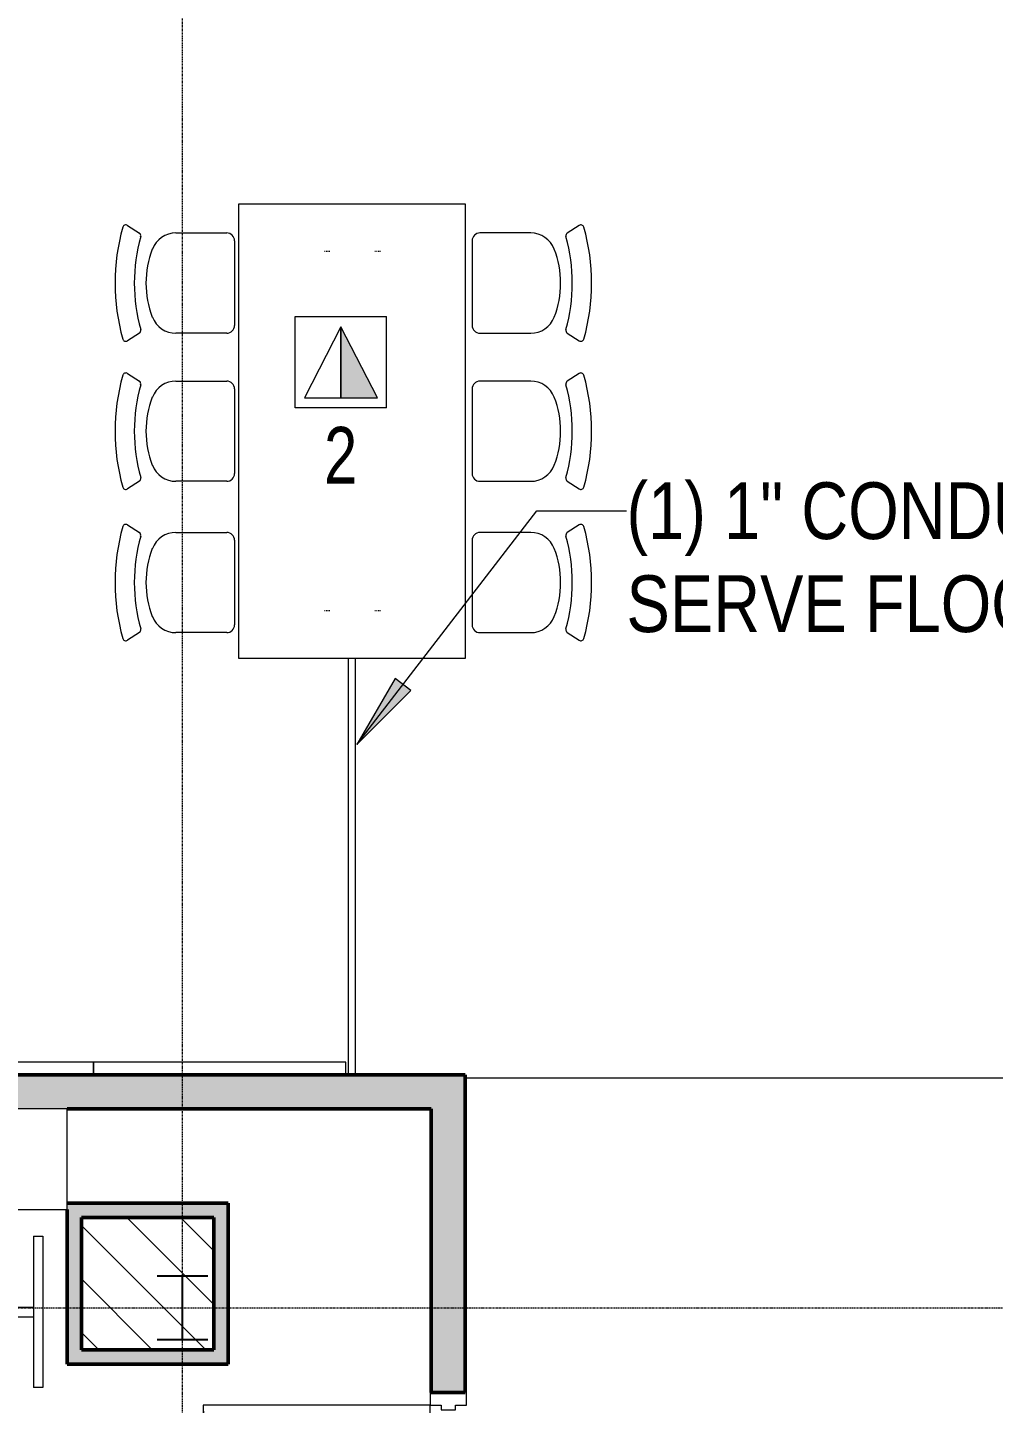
# Model space of a CAD drawing. Header units: inches. Extents: x -1106 to 1409, y -1111 to 918.
# Drawn here: x -369.4 to -216.2, y -244.4 to -26.2 of the extents above; entities that cross this region are included whole.
import ezdxf

# ---------------------------------------------------------------- set-up
doc = ezdxf.new("R2010")
doc.units = ezdxf.units.IN
doc.header["$MEASUREMENT"] = 0
for name, pattern in [('Dash', [0.25, 0.125, -0.125]), ('Dash_2_', [0.25, 0.125, -0.125]), ('Grid Line 1_4_', [0.4375, 0.25, -0.0625, 0.0625, -0.0625])]:
    doc.linetypes.add(name, pattern=pattern)
for name, color, linetype, lineweight in [('A-ANNO-NOTE', 131, 'Continuous', 9), ('A-AREA', 32, 'Continuous', 9), ('A-DOOR', 31, 'Continuous', 13), ('A-DOOR-FRAM', 31, 'Continuous', 20), ('A-GENM', 13, 'Continuous', 9), ('A-WALL-PATT', 111, 'Continuous', 13), ('E-POWR-CNDT', 130, 'Continuous', 9), ('G-ANNO-TEXT', 231, 'Continuous', 9), ('I-FURN', 30, 'Continuous', 9), ('I-FURN-HDLN', 30, 'Dash_2_', 9), ('I-WALL', 2, 'Continuous', 13), ('S-COLS', 52, 'Continuous', 13), ('S-COLS-SYMB', 171, 'Continuous', 20), ('S-GRID', 1, 'Continuous', 9)]:
    doc.layers.add(name, color=color, linetype=linetype, lineweight=lineweight)
doc.styles.add('Arial Narrow', font='ARIALN.TTF', dxfattribs={"height": 9})
doc.styles.add('Arial_1', font='arial.ttf', dxfattribs={"width": 0.75, "height": 9})

# ---------------------------------------------------------------- blocks, each defined once
blk = doc.blocks.new('Single-HM Frame - Storage 36_ - 8_ H wd-4685422-7TH FLOOR TELECOM UNDERFLOOR ROUTING PLAN')
at = {"layer": 'A-DOOR', "color": 253}
for p, q in [((-16.25, -2.87), (-18, -2.88)), ((-18, -2.88), (-17.99, -38.87)), ((-16.24, -38.87), (-16.25, -2.87)), ((-17.99, -38.87), (-16.24, -38.87))]:
    blk.add_line(p, q, dxfattribs=at)
blk.add_arc((-18, -2.88), 36, 270.01, 0, dxfattribs=at)
at = {"layer": 'A-DOOR-FRAM', "color": 133}
for p, q in [((-18, 2.87), (-20, 2.87)), ((-18, 1.12), (-18, 2.87)), ((18, 2.87), (20, 2.87)), ((18, 1.12), (18, 2.87)), ((-17.25, 1.12), (-18, 1.12)), ((-17.25, -1.12), (-17.25, 1.12)), ((17.25, 1.12), (18, 1.12)), ((17.25, -1.12), (17.25, 1.12)), ((-18, -1.12), (-17.25, -1.12)), ((-18, -2.88), (-18, -1.12)), ((18, -1.12), (17.25, -1.12)), ((18, -2.88), (18, -1.12)), ((-20, -2.88), (-18, -2.88)), ((20, -2.88), (18, -2.88))]:
    blk.add_line(p, q, dxfattribs=at)
blk = doc.blocks.new('Clothing Rack15 - Clothing Rack-3257902-7TH FLOOR TELECOM UNDERFLOOR ROUTING PLAN')
at = {"layer": 'I-FURN', "color": 53}
for p, q in [((-493.16, -213.26), (-493.16, -211.76)), ((-493.16, -211.76), (-469.16, -211.76)), ((-493.16, -213.26), (-469.16, -213.26)), ((-481.91, -213.26), (-481.91, -258.26)), ((-480.41, -213.26), (-480.41, -258.26)), ((-469.16, -211.76), (-469.16, -213.26)), ((-493.16, -216.26), (-469.16, -216.26)), ((-493.16, -219.26), (-469.16, -219.26)), ((-493.16, -222.26), (-469.16, -222.26)), ((-493.16, -225.26), (-469.16, -225.26)), ((-493.16, -228.26), (-469.16, -228.26)), ((-493.16, -231.26), (-469.16, -231.26)), ((-493.16, -234.26), (-469.16, -234.26)), ((-493.16, -237.26), (-469.16, -237.26)), ((-493.16, -240.26), (-469.16, -240.26)), ((-493.16, -243.26), (-469.16, -243.26)), ((-493.16, -246.26), (-469.16, -246.26)), ((-493.16, -249.26), (-469.16, -249.26)), ((-493.16, -252.26), (-469.16, -252.26)), ((-493.16, -255.26), (-469.16, -255.26)), ((-469.16, -258.26), (-493.16, -258.26)), ((-493.16, -259.76), (-493.16, -258.26)), ((-469.16, -258.26), (-469.16, -259.76)), ((-469.16, -259.76), (-493.16, -259.76))]:
    blk.add_line(p, q, dxfattribs=at)
blk = doc.blocks.new('Shelving - 48_ x 16_ x 96_-3257954-7TH FLOOR TELECOM UNDERFLOOR ROUTING PLAN')
at = {"layer": 'I-FURN', "color": 53}
for p, q in [((24.5, -4), (-24.5, -4)), ((-24.5, -4), (-24.5, -20)), ((24.5, -20), (24.5, -4)), ((-24.5, -20), (24.5, -20))]:
    blk.add_line(p, q, dxfattribs=at)
blk = doc.blocks.new('Acoustic Panel - Wall Mtd - 3_-4_ wide 2_ thick-4743480-7TH FLOOR TELECOM UNDERFLOOR ROUTING PLAN')
at = {"layer": 'A-GENM', "color": 133, "lineweight": 20}
for p, q in [((-718.91, -190.24), (-758.91, -190.24)), ((-758.91, -190.24), (-758.91, -192.24)), ((-718.91, -192.24), (-718.91, -190.24)), ((-758.91, -192.24), (-718.91, -192.24))]:
    blk.add_line(p, q, dxfattribs=at)
blk = doc.blocks.new('Chair - Stool - Chair - Stool-1665594-7TH FLOOR TELECOM UNDERFLOOR ROUTING PLAN')
at = {"layer": 'I-FURN', "color": 53}
for p, q in [((-9.15, 8.53), (-7.93, 6.64)), ((7.92, 6.64), (9.15, 8.53)), ((-7.95, 0.85), (-7.95, -7.21)), ((7.95, -7.21), (7.95, 0.85)), ((-6.7, -8.46), (0, -8.46)), ((0, -8.46), (6.7, -8.46))]:
    blk.add_line(p, q, dxfattribs=at)
for centre, radius, start, end in [((-8.73, 8.8), 0.5, 105.5934, 213), ((0, -22.49), 32.99, 74.4066, 105.5934), ((8.73, 8.8), 0.5, 327, 74.4066), ((-7.51, 6.92), 0.5, 213, 285.5792), ((-0.01, -19.98), 27.42, 74.3856, 105.5792), ((7.51, 6.91), 0.5, 254.3856, 327), ((-3.95, 0.85), 4, 111.1703, 180), ((-0.01, -9.31), 14.9, 89.9455, 111.1703), ((0.01, -9.31), 14.9, 68.8297, 90.0545), ((3.95, 0.85), 4, 360, 68.8297), ((-6.7, -7.21), 1.25, 180, 270), ((6.7, -7.21), 1.25, 270, 360)]:
    blk.add_arc(centre, radius, start, end, dxfattribs=at)
blk = doc.blocks.new('Chair - Stool - Chair - Stool-1980147-7TH FLOOR TELECOM UNDERFLOOR ROUTING PLAN')
at = {"layer": 'I-FURN', "color": 53}
for p, q in [((-7.95, -0.85), (-7.95, 7.21)), ((-6.7, 8.46), (0, 8.46)), ((0, 8.46), (6.7, 8.46)), ((7.95, 7.21), (7.95, -0.85)), ((-9.15, -8.53), (-7.93, -6.64)), ((7.92, -6.64), (9.15, -8.53))]:
    blk.add_line(p, q, dxfattribs=at)
for centre, radius, start, end in [((-6.7, 7.21), 1.25, 90, 180), ((6.7, 7.21), 1.25, 0, 90), ((-3.95, -0.85), 4, 180, 248.8297), ((3.95, -0.85), 4, 291.1703, 0), ((-7.51, -6.92), 0.5, 74.4208, 147), ((-0.01, 19.98), 27.42, 254.4208, 285.6144), ((-0.01, 9.31), 14.9, 248.8297, 270.0545), ((0.01, 9.31), 14.9, 269.9455, 291.1703), ((7.51, -6.91), 0.5, 33, 105.6144), ((-8.73, -8.8), 0.5, 147, 254.4066), ((8.73, -8.8), 0.5, 285.5934, 33), ((0, 22.49), 32.99, 254.4066, 285.5934)]:
    blk.add_arc(centre, radius, start, end, dxfattribs=at)
blk = doc.blocks.new('Table-Rectangular - 72_ x 36_-4808112-7TH FLOOR TELECOM UNDERFLOOR ROUTING PLAN')
at = {"layer": 'I-FURN', "color": 53}
for p, q in [((36, 18), (-36, 18)), ((-36, 18), (-36, -18)), ((36, -18), (36, 18)), ((-36, -18), (36, -18))]:
    blk.add_line(p, q, dxfattribs=at)
at = {"layer": 'I-FURN-HDLN', "color": 53, "linetype": 'Dash'}
for p, q in [((-28.5, 3.5), (-28.5, 4.5)), ((28.5, 3.5), (28.5, 4.5)), ((-28.5, -4.5), (-28.5, -3.5)), ((28.5, -4.5), (28.5, -3.5))]:
    blk.add_line(p, q, dxfattribs=at)
blk = doc.blocks.new('18433_1 - AEO NY - CENTRAL_rvt-1-7TH FLOOR TELECOM UNDERFLOOR ROUTING PLAN')
at = {"layer": 'A-WALL-PATT'}
h = blk.add_hatch(color=253, dxfattribs=at)
h.paths.add_polyline_path([(-826.35, -197.62), (-638.91, -197.62), (-638.91, -192.24), (-867.1, -192.24), (-867.1, -197.62), (-842.35, -197.62)], flags=0)
h.paths.add_polyline_path([(-598.91, -197.62), (-305.35, -197.62), (-305.35, -192.24), (-598.91, -192.24)], flags=0)
h = blk.add_hatch(color=253, dxfattribs=at)
h.paths.add_polyline_path([(-305.35, -537.62), (-299.98, -537.62), (-299.98, -282.62), (-305.35, -282.62), (-305.35, -525.37)], flags=0)
h.paths.add_polyline_path([(-299.98, -242.62), (-299.98, -192.24), (-305.35, -192.24), (-305.35, -242.62)], flags=0)
for points in [[(-363.1, -235.87), (-360.85, -235.87), (-360.85, -212.62), (-363.1, -212.62), (-363.1, -213.62)], [(-339.85, -214.87), (-339.85, -212.62), (-360.85, -212.62), (-360.85, -214.87), (-354.09, -214.87)], [(-339.85, -238.12), (-337.6, -238.12), (-337.6, -212.62), (-339.85, -212.62), (-339.85, -235.87)], [(-339.85, -238.12), (-339.85, -235.87), (-363.1, -235.87), (-363.1, -238.12), (-354.09, -238.12)]]:
    blk.add_hatch(color=253, dxfattribs=at).paths.add_polyline_path(points, flags=0)
at = {"layer": 'S-COLS', "lineweight": 9}
h = blk.add_hatch(dxfattribs=at)
h.set_pattern_fill('FP_1', color=53, style=0, pattern_type=2)
h.set_pattern_definition([(135, (0, 0), (-4.24264, -4.24264), [])])
h.paths.add_polyline_path([(-360.85, -235.87), (-339.85, -235.87), (-339.85, -214.87), (-360.85, -214.87)], flags=0)
at = {"layer": 'A-AREA', "color": 53}
blk.add_line((-299.98, -192.74), (-210.98, -192.74), dxfattribs=at)
at = {"layer": 'I-WALL', "color": 213, "lineweight": 50}
for p, q in [((-305.35, -192.24), (-598.91, -192.24)), ((-299.98, -192.24), (-305.35, -192.24)), ((-299.98, -242.62), (-299.98, -192.24)), ((-363.1, -197.62), (-305.35, -197.62)), ((-305.35, -197.62), (-305.35, -242.62)), ((-360.85, -212.62), (-363.1, -212.62)), ((-363.1, -213.62), (-363.1, -235.87)), ((-339.85, -212.62), (-360.85, -212.62)), ((-337.6, -212.62), (-339.85, -212.62)), ((-337.6, -238.12), (-337.6, -212.62)), ((-360.85, -235.87), (-360.85, -214.87)), ((-360.85, -214.87), (-339.85, -214.87)), ((-339.85, -214.87), (-339.85, -235.87)), ((-363.1, -235.87), (-363.1, -238.12)), ((-339.85, -235.87), (-360.85, -235.87)), ((-363.1, -238.12), (-339.85, -238.12)), ((-339.85, -238.12), (-337.6, -238.12)), ((-305.35, -242.62), (-299.98, -242.62))]:
    blk.add_line(p, q, dxfattribs=at)
at = {"layer": 'S-COLS', "color": 133, "lineweight": 20}
for p, q in [((-339.85, -214.87), (-360.85, -214.87)), ((-360.85, -214.87), (-360.85, -235.87)), ((-339.85, -235.87), (-339.85, -214.87)), ((-360.85, -235.87), (-339.85, -235.87))]:
    blk.add_line(p, q, dxfattribs=at)
at = {"layer": 'S-GRID', "linetype": 'Grid Line 1_4_'}
for p, q in [((-344.82, -529.37), (-344.82, 870.85)), ((965.79, -229.24), (-931.82, -229.24))]:
    blk.add_line(p, q, dxfattribs=at)
at = {"color": 53, "lineweight": 9}
for name, p, rotation in [('Table-Rectangular - 72_ x 36_-4808112-7TH FLOOR TELECOM UNDERFLOOR ROUTING PLAN', (-317.93, -90.18), 89.9999999999999), ('Chair - Stool - Chair - Stool-1980147-7TH FLOOR TELECOM UNDERFLOOR ROUTING PLAN', (-345.02, -66.7), 269.9999999999997), ('Chair - Stool - Chair - Stool-1665594-7TH FLOOR TELECOM UNDERFLOOR ROUTING PLAN', (-290.43, -66.7), 270.0000000000001), ('Chair - Stool - Chair - Stool-1980147-7TH FLOOR TELECOM UNDERFLOOR ROUTING PLAN', (-345.02, -90.18), 269.9999999999997), ('Chair - Stool - Chair - Stool-1665594-7TH FLOOR TELECOM UNDERFLOOR ROUTING PLAN', (-290.43, -90.18), 270.0000000000001), ('Chair - Stool - Chair - Stool-1980147-7TH FLOOR TELECOM UNDERFLOOR ROUTING PLAN', (-345.02, -114.18), 269.9999999999997), ('Chair - Stool - Chair - Stool-1665594-7TH FLOOR TELECOM UNDERFLOOR ROUTING PLAN', (-290.43, -114.18), 270.0000000000001), ('Clothing Rack15 - Clothing Rack-3257902-7TH FLOOR TELECOM UNDERFLOOR ROUTING PLAN', (-626.73, 251.3), 89.99999999999997), ('Single-HM Frame - Storage 36_ - 8_ H wd-4685422-7TH FLOOR TELECOM UNDERFLOOR ROUTING PLAN', (-302.66, -262.62), 270.0000000000001)]:
    blk.add_blockref(name, p, dxfattribs=dict(at, rotation=rotation))
for name, p in [('Acoustic Panel - Wall Mtd - 3_-4_ wide 2_ thick-4743480-7TH FLOOR TELECOM UNDERFLOOR ROUTING PLAN', (360, 0)), ('Acoustic Panel - Wall Mtd - 3_-4_ wide 2_ thick-4743480-7TH FLOOR TELECOM UNDERFLOOR ROUTING PLAN', (400, 0)), ('Shelving - 48_ x 16_ x 96_-3257954-7TH FLOOR TELECOM UNDERFLOOR ROUTING PLAN', (-387.6, -193.62))]:
    blk.add_blockref(name, p, dxfattribs=at)
blk = doc.blocks.new('W-Wide Flange-Column - W10X49-819827-7TH FLOOR TELECOM UNDERFLOOR ROUTING PLAN')
at = {"layer": 'S-COLS-SYMB', "color": 63, "lineweight": 25}
for p, q in [((-4.01, 5.05), (4.01, 5.05)), ((0, 5.05), (0, -5.05)), ((-4.01, -5.05), (4.01, -5.05))]:
    blk.add_line(p, q, dxfattribs=at)
blk = doc.blocks.new('5649_structural model_2019_rvt-1-7TH FLOOR TELECOM UNDERFLOOR ROUTING PLAN')
at = {"color": 123, "lineweight": 13, "rotation": 180}
blk.add_blockref('W-Wide Flange-Column - W10X49-819827-7TH FLOOR TELECOM UNDERFLOOR ROUTING PLAN', (-344.82, -229.24), dxfattribs=at)

msp = doc.modelspace()

# ---------------------------------------------------------------- block references
at = {"lineweight": 5}
msp.add_blockref('18433_1 - AEO NY - CENTRAL_rvt-1-7TH FLOOR TELECOM UNDERFLOOR ROUTING PLAN', (0, 0), dxfattribs=at)

# ---------------------------------------------------------------- next in the draw order: hatches: boundary and pattern name
at = {"layer": 'A-ANNO-NOTE'}
msp.add_hatch(color=256, dxfattribs=at).paths.add_polyline_path([(-313.88, -84.87), (-319.68, -73.62), (-319.68, -84.87)], flags=0)
at = {"layer": 'G-ANNO-TEXT'}
msp.add_hatch(color=7, dxfattribs=at).paths.add_polyline_path([(-317.17, -139.85), (-308.59, -131.32), (-311.09, -129.39)], flags=0)

# ---------------------------------------------------------------- next in the draw order: linework, layer by layer
at = {"layer": 'A-ANNO-NOTE'}
for p, q in [((-326.93, -86.5), (-326.93, -72.01)), ((-326.93, -72.01), (-312.44, -72.01)), ((-319.68, -73.62), (-319.68, -84.87)), ((-313.88, -84.87), (-319.68, -73.62)), ((-319.68, -84.87), (-319.68, -73.62)), ((-312.44, -86.5), (-312.44, -72.01)), ((-319.68, -84.87), (-313.88, -84.87)), ((-312.44, -86.5), (-326.93, -86.5))]:
    msp.add_line(p, q, dxfattribs=at)
at = {"layer": 'A-ANNO-NOTE', "lineweight": 20}
for p, q in [((-319.68, -73.62), (-325.49, -84.87)), ((-313.88, -84.87), (-319.68, -73.62)), ((-325.49, -84.87), (-313.88, -84.87))]:
    msp.add_line(p, q, dxfattribs=at)
at = {"layer": 'E-POWR-CNDT'}
for p, q in [((-318.55, -126.18), (-318.55, -192.24)), ((-317.39, -192.24), (-317.39, -126.18))]:
    msp.add_line(p, q, dxfattribs=at)
at = {"layer": 'G-ANNO-TEXT', "color": 7}
for p, q in [((-317.17, -139.85), (-288.59, -102.79)), ((-288.59, -102.79), (-274.39, -102.79)), ((-311.09, -129.39), (-317.17, -139.85)), ((-308.59, -131.32), (-311.09, -129.39)), ((-317.17, -139.85), (-308.59, -131.32))]:
    msp.add_line(p, q, dxfattribs=at)

# ---------------------------------------------------------------- next in the draw order: block references
at = {"lineweight": 5}
msp.add_blockref('5649_structural model_2019_rvt-1-7TH FLOOR TELECOM UNDERFLOOR ROUTING PLAN', (0, 0), dxfattribs=at)

# ---------------------------------------------------------------- next in the draw order: texts
at = {"layer": 'A-ANNO-NOTE', "insert": (-322.35, -89.5), "char_height": 9, "width": 6.363, "attachment_point": 1, "style": 'Arial_1'}
msp.add_mtext('2', dxfattribs=at)
at = {"layer": 'G-ANNO-TEXT', "color": 7, "char_height": 9, "attachment_point": 1, "style": 'Arial Narrow'}
for s, insert, width in [('(1) 1" CONDUIT TO', (-274.39, -98.29), 113.625), ('SERVE FLOOR BOX', (-274.39, -113.04), 121.2)]:
    msp.add_mtext(s, dxfattribs=dict(at, insert=insert, width=width))

doc.saveas('drawing.dxf')
